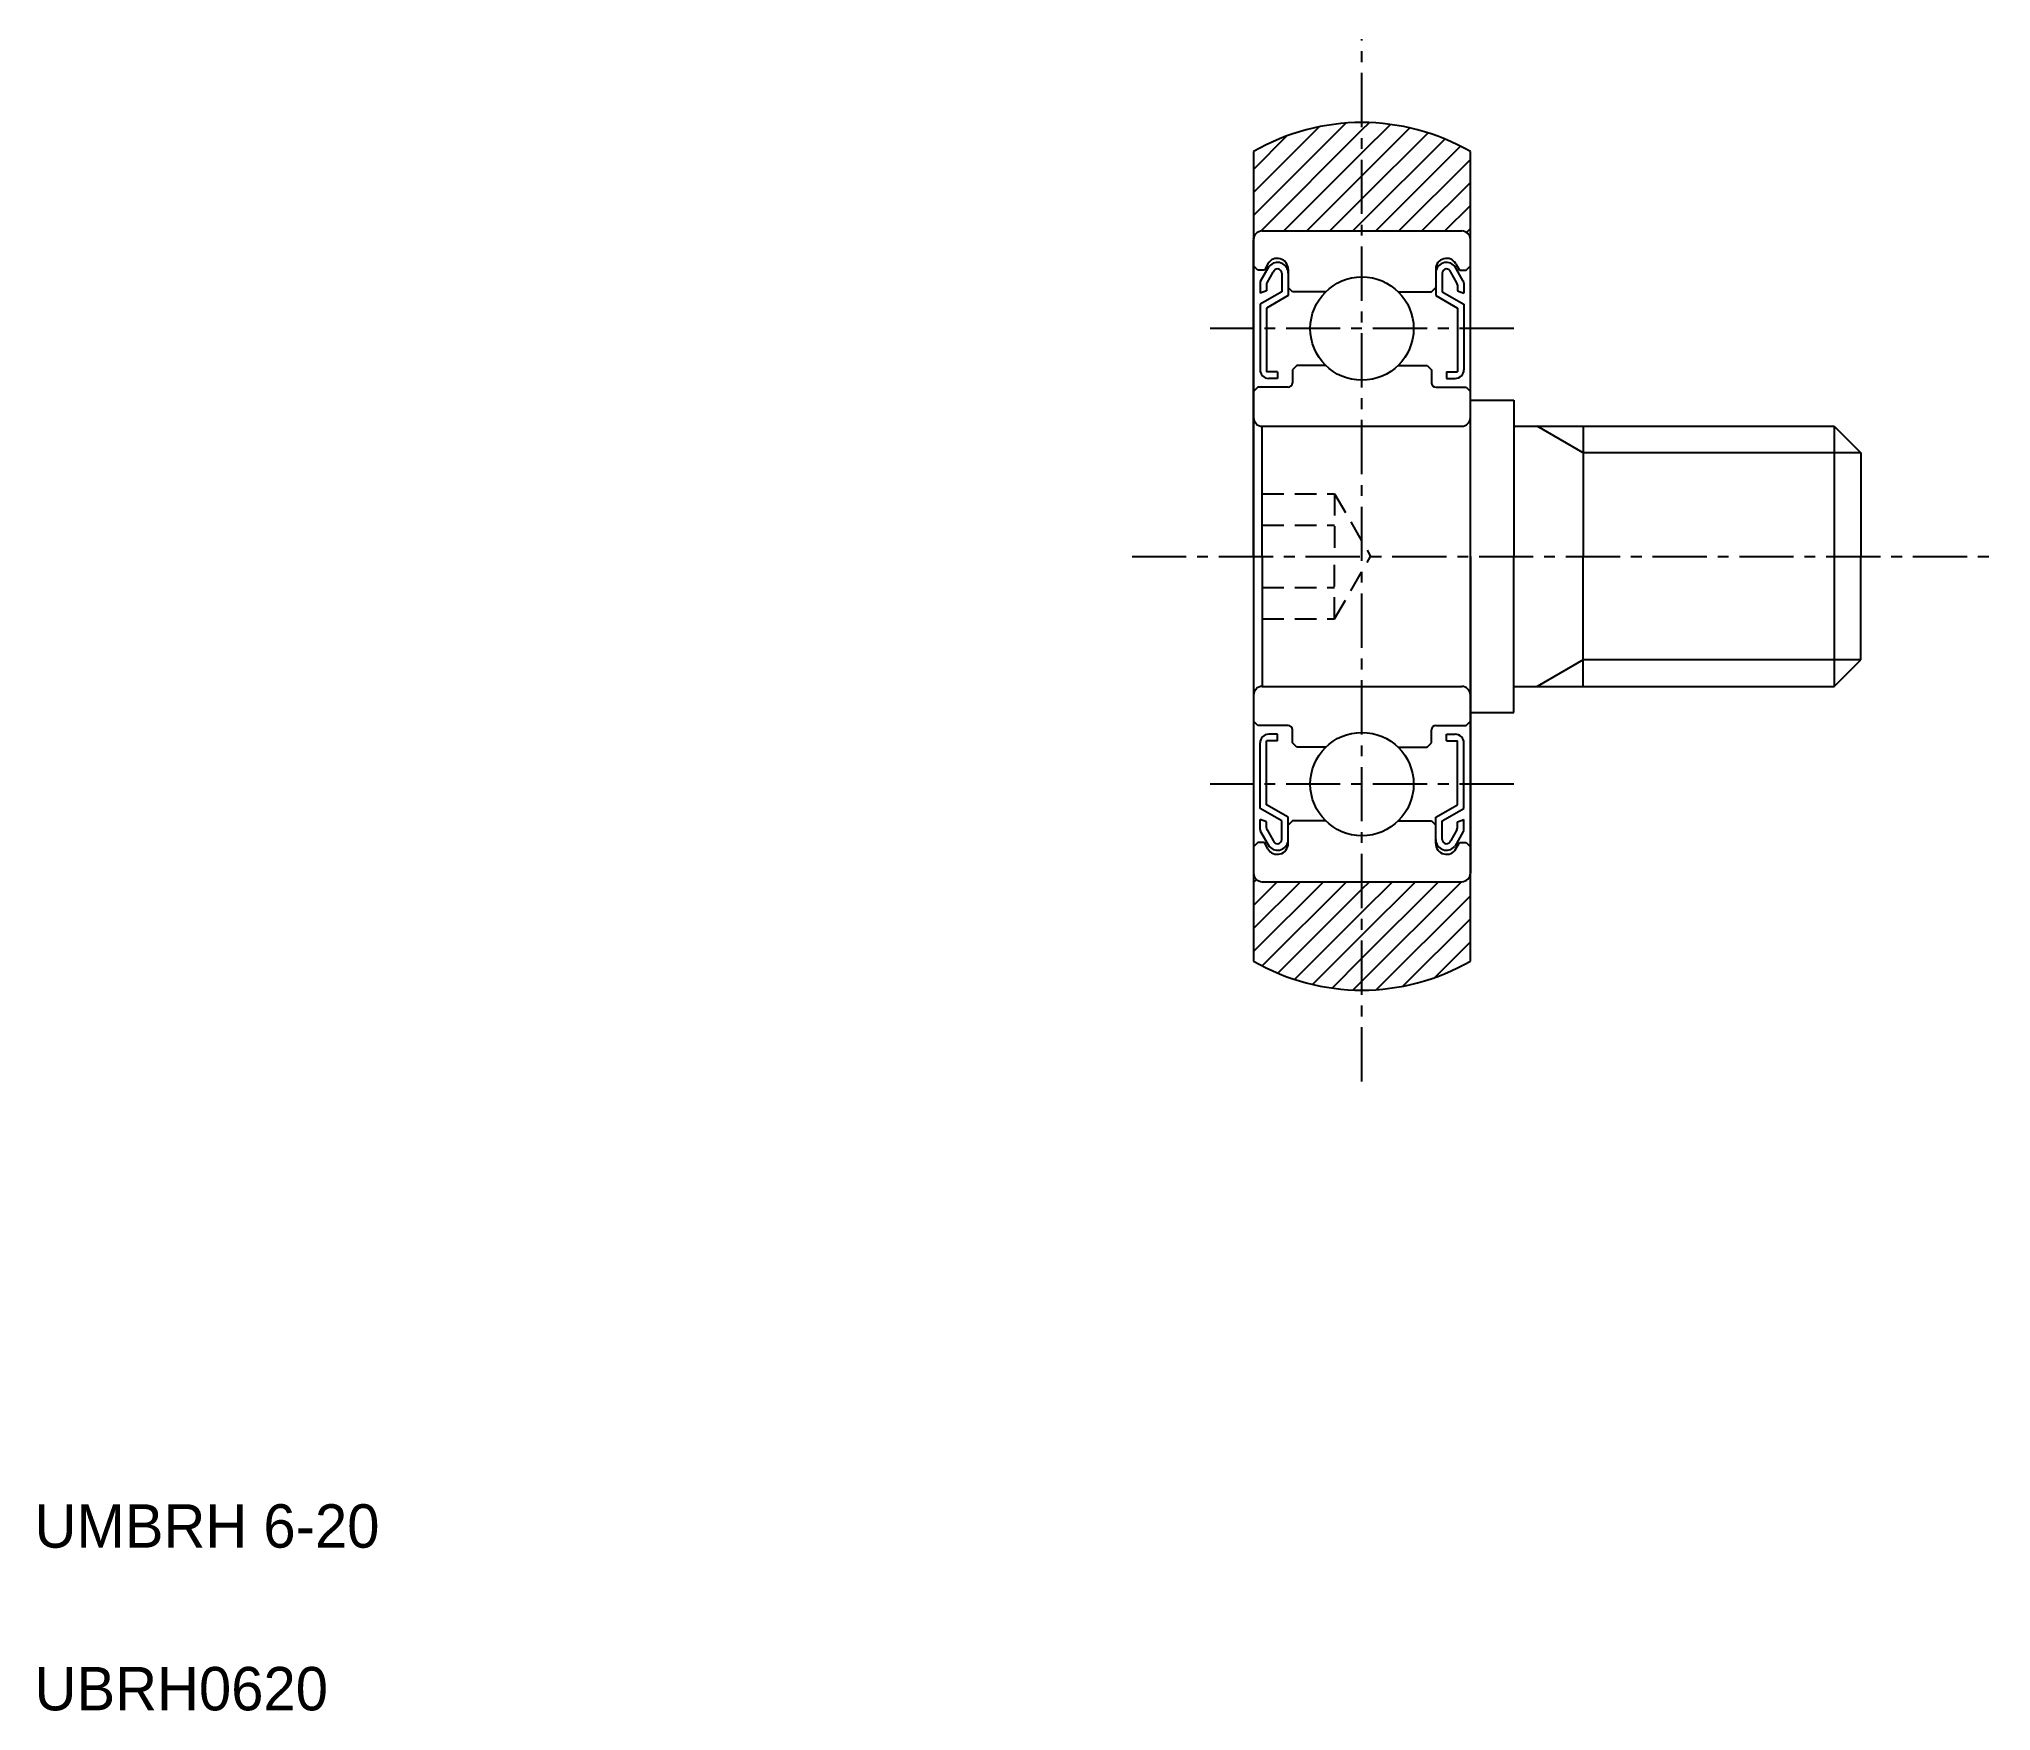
# Model space of a CAD drawing. Extents: x 2.6 to 47.6, y 2.5 to 41.
import ezdxf

# ---------------------------------------------------------------- set-up
doc = ezdxf.new("R2010")
doc.units = 0
doc.linetypes.add('CENTER', pattern=[2, 1.25, -0.25, 0.25, -0.25])
doc.linetypes.add('DASHED', pattern=[0.75, 0.5, -0.25])
doc.layers.get('0').update_dxf_attribs({"linetype": 'CONTINUOUS'})
doc.layers.add('CENTER', color=1, linetype='CENTER')

# ---------------------------------------------------------------- blocks, each defined once
blk = doc.blocks.new('*X5')
at = {"color": 0, "linetype": 'CONTINUOUS'}
for p, q in [((30.599, 36.963), (32.725, 39.088)), ((30.599, 37.493), (32.109, 39.004)), ((30.599, 38.023), (31.369, 38.794)), ((30.766, 36.6), (33.099, 38.932)), ((33.099, 38.932), (33.266, 39.1)), ((33.099, 38.402), (33.756, 39.059)), ((33.099, 37.872), (34.206, 38.979)), ((33.099, 37.341), (34.622, 38.865)), ((33.099, 36.811), (35.01, 38.723)), ((31.299, 36.603), (33.099, 38.402)), ((33.421, 36.603), (35.373, 38.555)), ((33.951, 36.603), (35.599, 38.25)), ((31.83, 36.603), (33.099, 37.872)), ((34.481, 36.603), (35.599, 37.72)), ((32.36, 36.603), (33.099, 37.341)), ((35.012, 36.603), (35.599, 37.19)), ((32.89, 36.603), (33.099, 36.811)), ((35.509, 36.57), (35.599, 36.66)), ((30.599, 36.432), (30.602, 36.435)), ((30.599, 21.583), (30.667, 21.652)), ((30.599, 19.992), (32.209, 21.603)), ((30.599, 20.523), (31.679, 21.603)), ((30.599, 21.053), (31.148, 21.603)), ((30.8, 19.663), (32.739, 21.603)), ((33.099, 19.31), (35.391, 21.603)), ((33.099, 19.841), (34.861, 21.603)), ((33.099, 20.371), (34.33, 21.603)), ((33.099, 20.901), (33.8, 21.603)), ((33.099, 21.432), (33.27, 21.603)), ((31.161, 19.493), (33.099, 21.432)), ((33.433, 19.114), (35.599, 21.28)), ((31.547, 19.349), (33.099, 20.901)), ((34.041, 19.192), (35.599, 20.75)), ((31.962, 19.234), (33.099, 20.371)), ((32.409, 19.15), (33.099, 19.841)), ((34.769, 19.39), (35.599, 20.219)), ((32.895, 19.107), (33.099, 19.31))]:
    blk.add_line(p, q, dxfattribs=at)

msp = doc.modelspace()

# ---------------------------------------------------------------- linework, layer by layer
at = {"color": 7, "linetype": 'CONTINUOUS'}
for p, q in [((30.599, 38.433), (30.599, 19.772)), ((35.599, 19.772), (35.599, 38.433)), ((30.799, 36.603), (35.399, 36.603)), ((30.599, 29.103), (30.599, 36.403)), ((35.599, 29.103), (35.599, 36.403)), ((30.699, 35.703), (30.599, 35.803)), ((30.849, 35.703), (30.699, 35.703)), ((30.762, 35.449), (30.96, 35.791)), ((30.932, 35.847), (30.849, 35.703)), ((30.912, 35.409), (31.051, 35.65)), ((31.249, 35.628), (31.249, 35.203)), ((31.399, 35.722), (31.399, 35.303)), ((31.399, 35.628), (31.399, 35.116)), ((34.799, 35.722), (34.799, 35.303)), ((34.799, 35.628), (34.799, 35.116)), ((34.949, 35.628), (34.949, 35.203)), ((35.285, 35.409), (35.146, 35.65)), ((35.435, 35.449), (35.238, 35.791)), ((35.265, 35.847), (35.349, 35.703)), ((35.349, 35.703), (35.499, 35.703)), ((35.499, 35.703), (35.599, 35.803)), ((30.749, 35.399), (30.749, 35.166)), ((30.899, 35.221), (30.749, 35.166)), ((31.249, 35.203), (30.749, 34.914)), ((30.899, 35.359), (30.899, 35.221)), ((31.399, 35.116), (30.899, 34.827)), ((31.499, 35.203), (31.399, 35.303)), ((32.265, 35.203), (31.499, 35.203)), ((33.933, 35.203), (34.699, 35.203)), ((34.699, 35.203), (34.799, 35.303)), ((34.799, 35.116), (35.299, 34.827)), ((34.949, 35.203), (35.449, 34.914)), ((35.299, 35.359), (35.299, 35.221)), ((35.299, 35.221), (35.449, 35.166)), ((35.449, 35.399), (35.449, 35.166)), ((30.749, 34.914), (30.749, 33.403)), ((30.899, 34.827), (30.899, 33.353)), ((35.299, 34.827), (35.299, 33.353)), ((35.449, 34.914), (35.449, 33.403)), ((31.149, 33.353), (30.899, 33.353)), ((31.149, 33.353), (31.149, 33.203)), ((31.599, 33.503), (31.499, 33.403)), ((31.499, 33.403), (31.499, 33.103)), ((32.265, 33.503), (31.599, 33.503)), ((33.933, 33.503), (34.599, 33.503)), ((34.599, 33.503), (34.699, 33.403)), ((34.699, 33.403), (34.699, 33.103)), ((35.049, 33.353), (35.299, 33.353)), ((35.049, 33.353), (35.049, 33.203)), ((30.699, 33.003), (30.599, 32.903)), ((31.399, 33.003), (30.699, 33.003)), ((31.149, 33.203), (30.949, 33.203)), ((34.799, 33.003), (35.499, 33.003)), ((35.049, 33.203), (35.249, 33.203)), ((35.499, 33.003), (35.599, 32.903)), ((30.599, 32.753), (30.599, 32.753)), ((35.599, 32.703), (36.599, 32.703)), ((36.599, 32.703), (36.599, 29.103)), ((30.799, 32.103), (35.399, 32.103)), ((30.799, 29.103), (30.799, 32.103)), ((36.599, 32.103), (43.985, 32.103)), ((38.199, 32.103), (38.199, 29.103)), ((43.985, 32.103), (44.599, 31.489)), ((43.985, 32.103), (43.985, 26.103)), ((44.599, 31.489), (44.599, 29.103)), ((30.599, 30.928), (30.599, 30.928)), ((30.599, 29.103), (30.599, 21.803)), ((30.799, 29.103), (30.799, 26.103)), ((35.599, 29.103), (35.599, 21.803)), ((36.599, 25.503), (36.599, 29.103)), ((38.199, 26.103), (38.199, 29.103)), ((44.599, 26.716), (44.599, 29.103)), ((43.985, 26.103), (44.599, 26.716)), ((30.799, 26.103), (35.399, 26.103)), ((36.599, 26.103), (43.985, 26.103)), ((30.699, 25.203), (30.599, 25.303)), ((31.399, 25.203), (30.699, 25.203)), ((34.799, 25.203), (35.499, 25.203)), ((35.499, 25.203), (35.599, 25.303)), ((35.599, 25.503), (36.599, 25.503)), ((30.749, 23.291), (30.749, 24.803)), ((30.899, 23.378), (30.899, 24.853)), ((31.149, 24.853), (30.899, 24.853)), ((31.149, 25.003), (30.949, 25.003)), ((31.149, 24.853), (31.149, 25.003)), ((31.499, 24.803), (31.499, 25.103)), ((31.599, 24.703), (31.499, 24.803)), ((34.599, 24.703), (34.699, 24.803)), ((34.699, 24.803), (34.699, 25.103)), ((35.049, 25.003), (35.249, 25.003)), ((35.049, 24.853), (35.049, 25.003)), ((35.049, 24.853), (35.299, 24.853)), ((35.299, 23.378), (35.299, 24.853)), ((35.449, 23.291), (35.449, 24.803)), ((32.265, 24.703), (31.599, 24.703)), ((33.933, 24.703), (34.599, 24.703)), ((31.249, 23.003), (30.749, 23.291)), ((30.749, 22.806), (30.749, 23.039)), ((30.899, 22.984), (30.749, 23.039)), ((31.399, 23.089), (30.899, 23.378)), ((30.899, 22.846), (30.899, 22.984)), ((31.249, 22.578), (31.249, 23.003)), ((31.399, 22.578), (31.399, 23.089)), ((31.499, 23.003), (31.399, 22.903)), ((32.265, 23.003), (31.499, 23.003)), ((33.933, 23.003), (34.699, 23.003)), ((34.699, 23.003), (34.799, 22.903)), ((34.799, 23.089), (35.299, 23.378)), ((34.799, 22.578), (34.799, 23.089)), ((34.949, 23.003), (35.449, 23.291)), ((34.949, 22.578), (34.949, 23.003)), ((35.299, 22.984), (35.449, 23.039)), ((35.299, 22.846), (35.299, 22.984)), ((35.449, 22.806), (35.449, 23.039)), ((30.699, 22.503), (30.599, 22.403)), ((30.849, 22.503), (30.699, 22.503)), ((30.762, 22.756), (30.96, 22.414)), ((30.932, 22.358), (30.849, 22.503)), ((30.912, 22.796), (31.051, 22.555)), ((31.399, 22.483), (31.399, 22.903)), ((34.799, 22.483), (34.799, 22.903)), ((35.285, 22.796), (35.146, 22.555)), ((35.435, 22.756), (35.238, 22.414)), ((35.265, 22.358), (35.349, 22.503)), ((35.349, 22.503), (35.499, 22.503)), ((35.499, 22.503), (35.599, 22.403)), ((30.799, 21.603), (35.399, 21.603))]:
    msp.add_line(p, q, dxfattribs=at)
at = {"color": 3, "linetype": 'CONTINUOUS'}
for p, q in [((38.199, 31.489), (37.136, 32.103)), ((44.599, 31.489), (38.199, 31.489)), ((38.199, 26.716), (37.136, 26.103)), ((44.599, 26.716), (38.199, 26.716))]:
    msp.add_line(p, q, dxfattribs=at)
at = {"color": 3, "linetype": 'DASHED'}
for p, q in [((30.799, 30.546), (32.466, 30.546)), ((32.466, 30.546), (32.466, 29.103)), ((32.466, 30.546), (33.299, 29.103)), ((30.799, 29.824), (32.466, 29.824)), ((32.466, 27.659), (32.466, 29.103)), ((32.466, 27.659), (33.299, 29.103)), ((30.799, 28.381), (32.466, 28.381)), ((30.799, 27.659), (32.466, 27.659))]:
    msp.add_line(p, q, dxfattribs=at)
at = {"color": 7, "linetype": 'CONTINUOUS'}
for centre in [(33.099, 34.353), (33.099, 23.853)]:
    msp.add_circle(centre, 1.191, dxfattribs=at)
for centre, radius, start, end in [((33.099, 34.103), 5, 60, 120), ((30.799, 36.403), 0.2, 90, 180), ((35.399, 36.403), 0.2, 0, 90), ((31.149, 35.722), 0.25, 359.9996, 150.0002), ((31.149, 35.628), 0.25, 0, 139.1944), ((31.149, 35.628), 0.1, 0, 167.1249), ((35.049, 35.722), 0.25, 29.9998, 180.0004), ((35.049, 35.628), 0.25, 40.8056, 180), ((35.049, 35.628), 0.1, 12.8751, 180), ((30.849, 35.399), 0.1, 150.0003, 180.0006), ((30.999, 35.359), 0.1, 150.0003, 180.0006), ((35.199, 35.359), 0.1, 359.9994, 29.9997), ((35.349, 35.399), 0.1, 359.9994, 29.9997), ((30.949, 33.403), 0.2, 180.0003, 270.0003), ((35.249, 33.403), 0.2, 269.9997, 359.9997), ((31.399, 33.103), 0.1, 270.0006, 0), ((34.799, 33.103), 0.1, 180, 269.9994), ((30.799, 32.303), 0.2, 180, 270), ((35.399, 32.303), 0.2, 270, 0), ((30.799, 25.903), 0.2, 90, 180), ((35.399, 25.903), 0.2, 0, 90), ((31.399, 25.103), 0.1, 0, 89.9994), ((34.799, 25.103), 0.1, 90.0006, 180), ((30.949, 24.803), 0.2, 89.9997, 179.9997), ((35.249, 24.803), 0.2, 0.0003, 90.0003), ((30.849, 22.806), 0.1, 179.9994, 209.9997), ((30.999, 22.846), 0.1, 179.9994, 209.9997), ((31.149, 22.578), 0.25, 220.8056, 0), ((31.149, 22.578), 0.1, 192.8751, 0), ((35.049, 22.578), 0.25, 180, 319.1944), ((35.049, 22.578), 0.1, 180, 347.1249), ((35.199, 22.846), 0.1, 330.0003, 0.0006), ((35.349, 22.806), 0.1, 330.0003, 0.0006), ((31.149, 22.483), 0.25, 209.9998, 0.0004), ((35.049, 22.483), 0.25, 179.9996, 330.0002), ((30.799, 21.803), 0.2, 180, 270), ((35.399, 21.803), 0.2, 270, 0), ((33.099, 24.103), 5, 240, 300)]:
    msp.add_arc(centre, radius, start, end, dxfattribs=at)
at = {"layer": 'CENTER', "color": 1, "linetype": 'CENTER'}
for p, q in [((33.099, 16.996), (33.099, 41.028)), ((36.599, 34.353), (29.599, 34.353)), ((36.599, 23.853), (29.599, 23.853))]:
    msp.add_line(p, q, dxfattribs=at)
at = {"layer": 'CENTER'}
msp.add_line((27.799, 29.103), (47.599, 29.103), dxfattribs=at)

# ---------------------------------------------------------------- block references
at = {"color": 3, "linetype": 'CONTINUOUS'}
msp.add_blockref('*X5', (0, 0), dxfattribs=at)

# ---------------------------------------------------------------- texts
at = {"color": 7, "linetype": 'CONTINUOUS'}
for s, p in [('UMBRH 6-20', (2.5, 6.25)), ('UBRH0620', (2.5, 2.5))]:
    msp.add_text(s, height=1, dxfattribs=at).set_placement(p)

doc.saveas('drawing.dxf')
